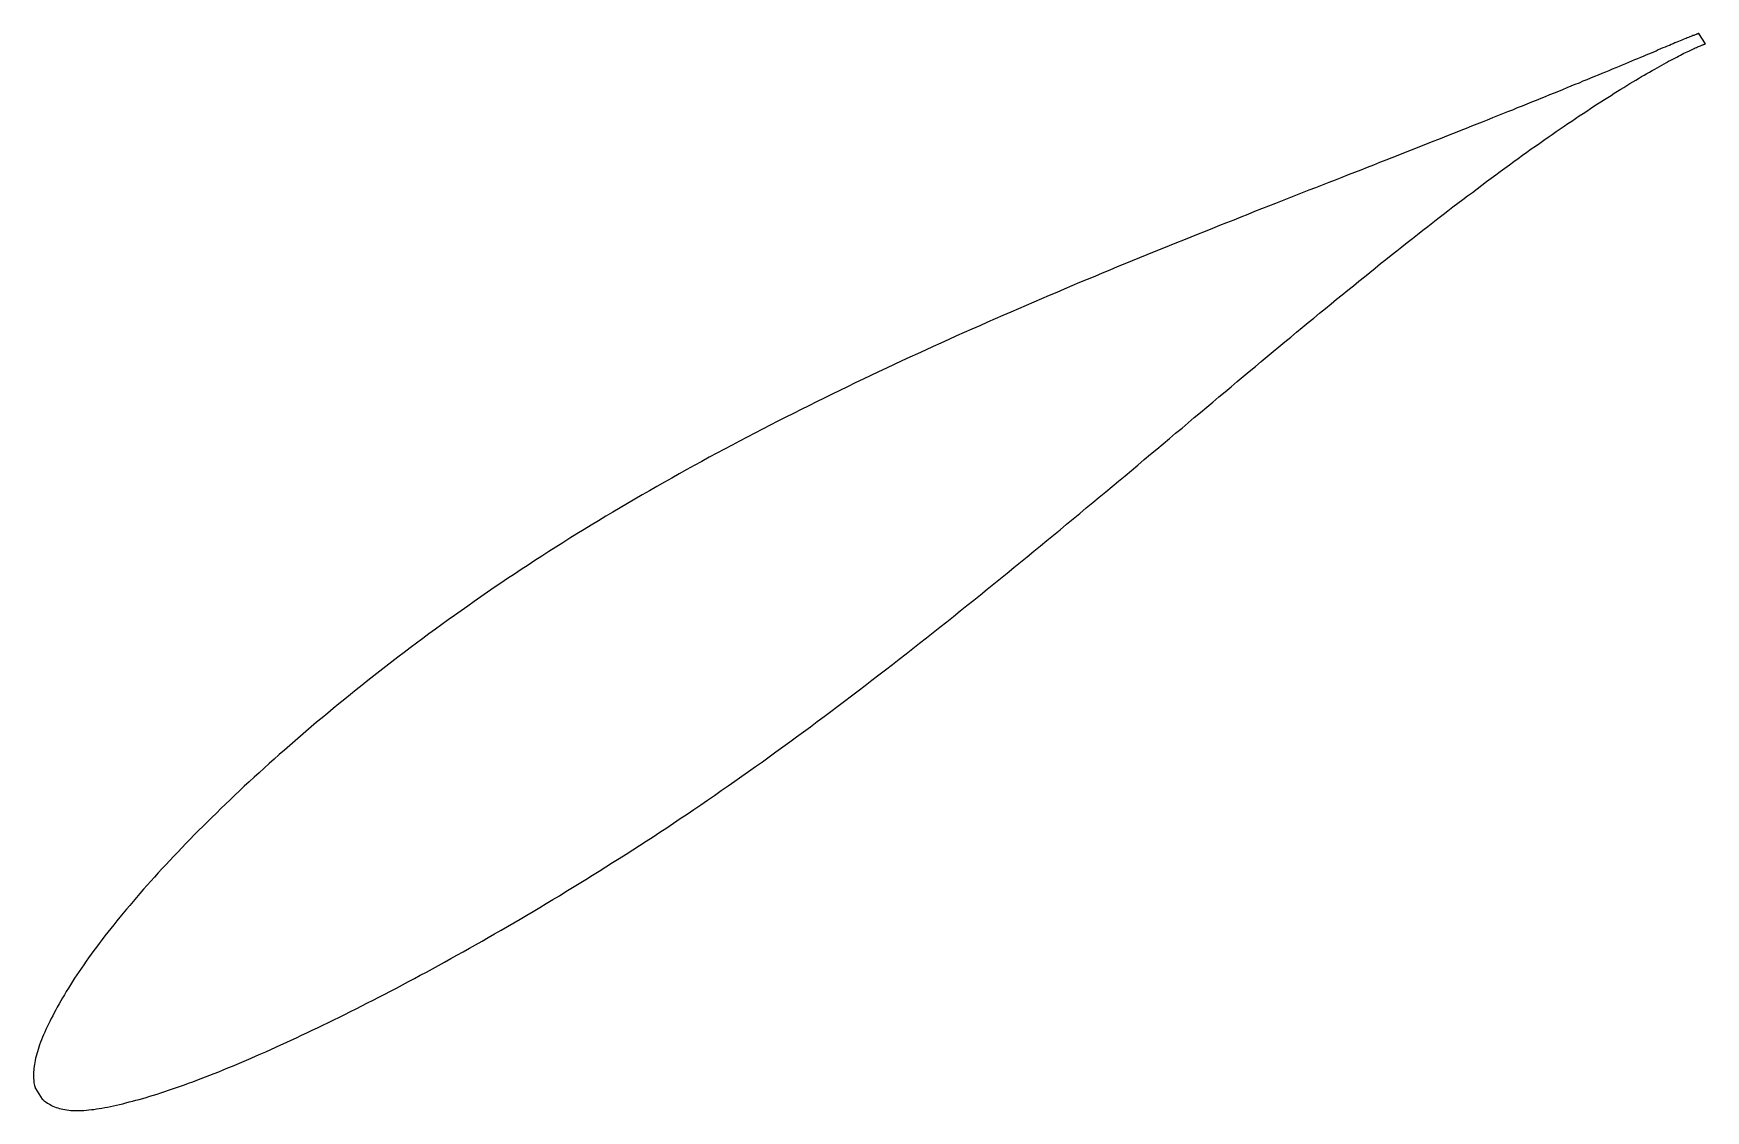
# Model space of a CAD drawing. Header units: metres. Extents: x -38 to 77, y -25 to 49.
import ezdxf

# ---------------------------------------------------------------- set-up
doc = ezdxf.new("R2010")
doc.units = ezdxf.units.M

msp = doc.modelspace()

# ---------------------------------------------------------------- linework, layer by layer
msp.add_lwpolyline([(76.58, 49.25), (76.58, 49.25), (76.57, 49.25), (76.56, 49.24), (76.54, 49.24), (76.52, 49.23), (76.49, 49.22), (76.46, 49.21), (76.42, 49.2), (76.38, 49.18), (76.33, 49.16), (76.28, 49.14), (76.22, 49.12), (76.16, 49.1), (76.1, 49.07), (76.02, 49.04), (75.95, 49.01), (75.87, 48.98), (75.78, 48.95), (75.69, 48.91), (75.6, 48.87), (75.5, 48.83), (75.4, 48.79), (75.29, 48.74), (75.17, 48.7), (75.06, 48.65), (74.93, 48.6), (74.81, 48.54), (74.67, 48.49), (74.54, 48.43), (74.4, 48.37), (74.25, 48.31), (74.1, 48.25), (73.94, 48.18), (73.78, 48.11), (73.62, 48.04), (73.45, 47.97), (73.28, 47.9), (73.1, 47.83), (72.92, 47.75), (72.73, 47.67), (72.54, 47.59), (72.34, 47.51), (72.14, 47.42), (71.93, 47.34), (71.72, 47.25), (71.51, 47.16), (71.29, 47.07), (71.07, 46.97), (70.84, 46.88), (70.6, 46.78), (70.37, 46.68), (70.13, 46.58), (69.88, 46.48), (69.63, 46.38), (69.37, 46.27), (69.11, 46.17), (68.85, 46.06), (68.58, 45.95), (68.31, 45.83), (68.03, 45.72), (67.75, 45.61), (67.47, 45.49), (67.18, 45.37), (66.89, 45.25), (66.59, 45.13), (66.28, 45.01), (65.98, 44.88), (65.67, 44.76), (65.35, 44.63), (65.03, 44.5), (64.71, 44.37), (64.38, 44.24), (64.05, 44.11), (63.72, 43.97), (63.38, 43.84), (63.04, 43.7), (62.69, 43.56), (62.34, 43.42), (61.98, 43.28), (61.62, 43.14), (61.26, 42.99), (60.9, 42.85), (60.53, 42.7), (60.15, 42.55), (59.77, 42.4), (59.39, 42.25), (59.01, 42.1), (58.62, 41.94), (58.23, 41.79), (57.83, 41.63), (57.43, 41.48), (57.03, 41.32), (56.62, 41.16), (56.21, 41), (55.8, 40.83), (55.39, 40.67), (54.97, 40.51), (54.54, 40.34), (54.12, 40.17), (53.69, 40), (53.25, 39.83), (52.82, 39.66), (52.38, 39.49), (51.94, 39.32), (51.49, 39.14), (51.05, 38.97), (50.59, 38.79), (50.14, 38.61), (49.68, 38.44), (49.22, 38.25), (48.76, 38.07), (48.3, 37.89), (47.83, 37.71), (47.36, 37.52), (46.89, 37.33), (46.41, 37.15), (45.93, 36.96), (45.45, 36.77), (44.97, 36.58), (44.49, 36.38), (44, 36.19), (43.51, 36), (43.02, 35.8), (42.52, 35.6), (42.03, 35.4), (41.53, 35.2), (41.03, 35), (40.53, 34.8), (40.03, 34.6), (39.52, 34.39), (39.01, 34.19), (38.5, 33.98), (37.99, 33.77), (37.48, 33.56), (36.97, 33.35), (36.45, 33.14), (35.93, 32.92), (35.42, 32.71), (34.9, 32.49), (34.37, 32.28), (33.85, 32.06), (33.33, 31.84), (32.8, 31.62), (32.28, 31.39), (31.75, 31.17), (31.22, 30.94), (30.69, 30.72), (30.16, 30.49), (29.63, 30.26), (29.1, 30.03), (28.57, 29.8), (28.03, 29.56), (27.5, 29.33), (26.97, 29.09), (26.43, 28.86), (25.9, 28.62), (25.36, 28.38), (24.83, 28.14), (24.29, 27.89), (23.75, 27.65), (23.22, 27.41), (22.68, 27.16), (22.14, 26.91), (21.6, 26.66), (21.07, 26.41), (20.53, 26.16), (19.99, 25.91), (19.46, 25.65), (18.92, 25.4), (18.38, 25.14), (17.85, 24.88), (17.31, 24.62), (16.78, 24.36), (16.24, 24.1), (15.71, 23.83), (15.17, 23.57), (14.64, 23.3), (14.11, 23.03), (13.58, 22.77), (13.04, 22.5), (12.51, 22.22), (11.98, 21.95), (11.46, 21.68), (10.93, 21.4), (10.4, 21.13), (9.88, 20.85), (9.35, 20.57), (8.83, 20.29), (8.31, 20.01), (7.79, 19.72), (7.27, 19.44), (6.75, 19.16), (6.23, 18.87), (5.72, 18.58), (5.21, 18.29), (4.69, 18), (4.18, 17.71), (3.68, 17.42), (3.17, 17.12), (2.66, 16.83), (2.16, 16.53), (1.66, 16.23), (1.16, 15.94), (0.66, 15.64), (0.17, 15.34), (-0.33, 15.03), (-0.82, 14.73), (-1.31, 14.43), (-1.79, 14.12), (-2.28, 13.81), (-2.76, 13.51), (-3.24, 13.2), (-3.72, 12.89), (-4.19, 12.58), (-4.67, 12.27), (-5.14, 11.96), (-5.61, 11.64), (-6.07, 11.33), (-6.54, 11.02), (-7, 10.7), (-7.46, 10.38), (-7.91, 10.07), (-8.36, 9.75), (-8.82, 9.43), (-9.26, 9.11), (-9.71, 8.8), (-10.15, 8.48), (-10.59, 8.16), (-11.03, 7.84), (-11.46, 7.51), (-11.89, 7.19), (-12.32, 6.87), (-12.75, 6.55), (-13.17, 6.23), (-13.59, 5.91), (-14.01, 5.59), (-14.42, 5.26), (-14.83, 4.94), (-15.24, 4.62), (-15.65, 4.3), (-16.05, 3.98), (-16.45, 3.65), (-16.84, 3.33), (-17.24, 3.01), (-17.63, 2.69), (-18.01, 2.37), (-18.4, 2.05), (-18.78, 1.73), (-19.16, 1.41), (-19.53, 1.09), (-19.9, 0.78), (-20.27, 0.46), (-20.64, 0.14), (-21, -0.18), (-21.36, -0.49), (-21.71, -0.81), (-22.06, -1.12), (-22.41, -1.44), (-22.75, -1.75), (-23.1, -2.06), (-23.43, -2.37), (-23.77, -2.68), (-24.1, -2.99), (-24.43, -3.3), (-24.75, -3.61), (-25.07, -3.92), (-25.39, -4.22), (-25.7, -4.53), (-26.01, -4.83), (-26.32, -5.13), (-26.62, -5.44), (-26.92, -5.74), (-27.22, -6.04), (-27.51, -6.33), (-27.8, -6.63), (-28.08, -6.93), (-28.36, -7.22), (-28.64, -7.51), (-28.91, -7.8), (-29.18, -8.09), (-29.45, -8.38), (-29.71, -8.66), (-29.97, -8.95), (-30.22, -9.23), (-30.48, -9.51), (-30.72, -9.79), (-30.97, -10.07), (-31.21, -10.35), (-31.44, -10.62), (-31.67, -10.9), (-31.9, -11.17), (-32.13, -11.44), (-32.35, -11.7), (-32.56, -11.97), (-32.77, -12.23), (-32.98, -12.49), (-33.19, -12.75), (-33.39, -13.01), (-33.58, -13.26), (-33.78, -13.52), (-33.97, -13.77), (-34.15, -14.02), (-34.33, -14.27), (-34.51, -14.51), (-34.68, -14.75), (-34.85, -14.99), (-35.01, -15.23), (-35.17, -15.47), (-35.33, -15.7), (-35.48, -15.93), (-35.63, -16.16), (-35.77, -16.39), (-35.91, -16.61), (-36.05, -16.84), (-36.18, -17.06), (-36.31, -17.27), (-36.43, -17.49), (-36.55, -17.7), (-36.67, -17.91), (-36.78, -18.11), (-36.89, -18.32), (-36.99, -18.52), (-37.1, -18.71), (-37.19, -18.91), (-37.28, -19.1), (-37.37, -19.28), (-37.46, -19.47), (-37.54, -19.65), (-37.62, -19.83), (-37.69, -20), (-37.76, -20.18), (-37.82, -20.34), (-37.89, -20.51), (-37.94, -20.67), (-38, -20.83), (-38.04, -20.99), (-38.09, -21.14), (-38.13, -21.3), (-38.17, -21.44), (-38.2, -21.59), (-38.23, -21.73), (-38.25, -21.87), (-38.27, -22), (-38.29, -22.14), (-38.3, -22.26), (-38.31, -22.39), (-38.32, -22.51), (-38.32, -22.63), (-38.32, -22.74), (-38.31, -22.85), (-38.3, -22.96), (-38.29, -23.06), (-38.28, -23.15), (-38.26, -23.24), (-38.24, -23.32), (-38.22, -23.39), (-38.21, -23.45), (-38.19, -23.5), (-38.18, -23.52), (-37.72, -24.26), (-37.71, -24.26), (-37.7, -24.28), (-37.67, -24.3), (-37.62, -24.33), (-37.57, -24.37), (-37.5, -24.42), (-37.43, -24.48), (-37.35, -24.54), (-37.26, -24.59), (-37.17, -24.64), (-37.07, -24.7), (-36.97, -24.74), (-36.86, -24.79), (-36.75, -24.83), (-36.64, -24.87), (-36.52, -24.9), (-36.4, -24.94), (-36.28, -24.96), (-36.15, -24.99), (-36.02, -25.01), (-35.88, -25.02), (-35.74, -25.04), (-35.6, -25.04), (-35.45, -25.05), (-35.3, -25.05), (-35.15, -25.05), (-34.99, -25.04), (-34.83, -25.04), (-34.66, -25.02), (-34.49, -25.01), (-34.32, -24.99), (-34.14, -24.97), (-33.96, -24.94), (-33.78, -24.91), (-33.59, -24.88), (-33.4, -24.84), (-33.2, -24.81), (-33, -24.77), (-32.8, -24.72), (-32.59, -24.68), (-32.38, -24.63), (-32.16, -24.58), (-31.94, -24.52), (-31.72, -24.46), (-31.49, -24.4), (-31.26, -24.34), (-31.02, -24.28), (-30.78, -24.21), (-30.54, -24.14), (-30.29, -24.06), (-30.04, -23.99), (-29.78, -23.91), (-29.52, -23.83), (-29.26, -23.74), (-29, -23.65), (-28.73, -23.56), (-28.45, -23.47), (-28.18, -23.37), (-27.9, -23.27), (-27.61, -23.17), (-27.33, -23.06), (-27.04, -22.95), (-26.74, -22.84), (-26.45, -22.73), (-26.15, -22.61), (-25.84, -22.49), (-25.53, -22.37), (-25.22, -22.24), (-24.91, -22.11), (-24.59, -21.98), (-24.27, -21.85), (-23.95, -21.71), (-23.62, -21.57), (-23.29, -21.43), (-22.96, -21.28), (-22.62, -21.14), (-22.28, -20.99), (-21.94, -20.83), (-21.59, -20.68), (-21.24, -20.52), (-20.89, -20.36), (-20.54, -20.19), (-20.18, -20.03), (-19.82, -19.86), (-19.46, -19.69), (-19.09, -19.51), (-18.72, -19.34), (-18.35, -19.16), (-17.97, -18.98), (-17.6, -18.79), (-17.21, -18.61), (-16.83, -18.42), (-16.45, -18.22), (-16.06, -18.03), (-15.67, -17.83), (-15.27, -17.63), (-14.88, -17.43), (-14.48, -17.23), (-14.08, -17.02), (-13.68, -16.81), (-13.27, -16.6), (-12.86, -16.38), (-12.45, -16.16), (-12.04, -15.94), (-11.63, -15.72), (-11.21, -15.5), (-10.79, -15.27), (-10.37, -15.04), (-9.95, -14.81), (-9.52, -14.57), (-9.1, -14.34), (-8.67, -14.1), (-8.24, -13.85), (-7.81, -13.61), (-7.37, -13.36), (-6.94, -13.12), (-6.5, -12.86), (-6.06, -12.61), (-5.62, -12.35), (-5.17, -12.1), (-4.73, -11.84), (-4.28, -11.57), (-3.84, -11.31), (-3.39, -11.04), (-2.94, -10.77), (-2.48, -10.5), (-2.03, -10.23), (-1.58, -9.95), (-1.12, -9.67), (-0.66, -9.39), (-0.2, -9.11), (0.25, -8.82), (0.72, -8.54), (1.18, -8.25), (1.64, -7.95), (2.1, -7.66), (2.57, -7.36), (3.03, -7.07), (3.5, -6.76), (3.96, -6.46), (4.43, -6.16), (4.9, -5.85), (5.37, -5.54), (5.84, -5.23), (6.31, -4.91), (6.78, -4.6), (7.25, -4.28), (7.72, -3.96), (8.19, -3.64), (8.66, -3.31), (9.13, -2.98), (9.6, -2.66), (10.08, -2.33), (10.55, -1.99), (11.02, -1.66), (11.5, -1.32), (11.97, -0.99), (12.44, -0.65), (12.91, -0.3), (13.39, 0.04), (13.86, 0.38), (14.33, 0.73), (14.81, 1.08), (15.28, 1.43), (15.75, 1.78), (16.23, 2.13), (16.7, 2.48), (17.17, 2.84), (17.64, 3.2), (18.12, 3.55), (18.59, 3.91), (19.06, 4.27), (19.53, 4.64), (20, 5), (20.47, 5.36), (20.94, 5.73), (21.41, 6.09), (21.88, 6.46), (22.35, 6.83), (22.82, 7.19), (23.29, 7.56), (23.75, 7.93), (24.22, 8.3), (24.69, 8.67), (25.15, 9.04), (25.62, 9.42), (26.08, 9.79), (26.55, 10.16), (27.01, 10.53), (27.47, 10.91), (27.93, 11.28), (28.4, 11.66), (28.86, 12.03), (29.32, 12.4), (29.77, 12.78), (30.23, 13.15), (30.69, 13.53), (31.15, 13.9), (31.6, 14.28), (32.06, 14.65), (32.51, 15.02), (32.96, 15.4), (33.41, 15.77), (33.86, 16.14), (34.31, 16.52), (34.76, 16.89), (35.21, 17.26), (35.66, 17.63), (36.1, 18), (36.54, 18.37), (36.99, 18.74), (37.43, 19.11), (37.87, 19.48), (38.31, 19.85), (38.75, 20.22), (39.18, 20.58), (39.62, 20.95), (40.05, 21.31), (40.48, 21.67), (40.92, 22.03), (41.35, 22.39), (41.77, 22.75), (42.2, 23.11), (42.63, 23.47), (43.05, 23.82), (43.47, 24.18), (43.89, 24.53), (44.31, 24.88), (44.73, 25.23), (45.15, 25.58), (45.56, 25.93), (45.98, 26.27), (46.39, 26.61), (46.8, 26.96), (47.21, 27.3), (47.61, 27.63), (48.02, 27.97), (48.42, 28.3), (48.82, 28.64), (49.22, 28.97), (49.62, 29.3), (50.02, 29.62), (50.41, 29.95), (50.81, 30.27), (51.2, 30.59), (51.58, 30.91), (51.97, 31.22), (52.36, 31.54), (52.74, 31.85), (53.12, 32.16), (53.5, 32.46), (53.88, 32.77), (54.25, 33.07), (54.62, 33.37), (54.99, 33.66), (55.36, 33.96), (55.73, 34.25), (56.09, 34.54), (56.46, 34.82), (56.81, 35.11), (57.17, 35.39), (57.53, 35.67), (57.88, 35.94), (58.23, 36.21), (58.58, 36.48), (58.93, 36.75), (59.27, 37.02), (59.61, 37.28), (59.95, 37.54), (60.29, 37.79), (60.62, 38.04), (60.95, 38.29), (61.28, 38.54), (61.61, 38.79), (61.93, 39.03), (62.25, 39.27), (62.57, 39.5), (62.88, 39.73), (63.2, 39.96), (63.51, 40.19), (63.81, 40.41), (64.12, 40.63), (64.42, 40.85), (64.72, 41.06), (65.01, 41.28), (65.31, 41.48), (65.6, 41.69), (65.88, 41.89), (66.17, 42.09), (66.45, 42.28), (66.73, 42.48), (67, 42.67), (67.28, 42.85), (67.54, 43.03), (67.81, 43.21), (68.07, 43.39), (68.33, 43.56), (68.59, 43.74), (68.84, 43.9), (69.09, 44.07), (69.34, 44.23), (69.58, 44.39), (69.82, 44.54), (70.06, 44.69), (70.29, 44.84), (70.52, 44.98), (70.74, 45.13), (70.97, 45.27), (71.19, 45.4), (71.4, 45.53), (71.61, 45.66), (71.82, 45.79), (72.03, 45.91), (72.23, 46.03), (72.42, 46.15), (72.62, 46.27), (72.81, 46.38), (72.99, 46.49), (73.17, 46.59), (73.35, 46.69), (73.53, 46.79), (73.7, 46.89), (73.86, 46.98), (74.03, 47.07), (74.19, 47.16), (74.34, 47.24), (74.49, 47.33), (74.64, 47.4), (74.78, 47.48), (74.92, 47.55), (75.05, 47.62), (75.18, 47.69), (75.31, 47.76), (75.43, 47.82), (75.55, 47.88), (75.66, 47.93), (75.77, 47.99), (75.88, 48.04), (75.98, 48.08), (76.07, 48.13), (76.16, 48.17), (76.25, 48.21), (76.33, 48.25), (76.41, 48.29), (76.49, 48.32), (76.56, 48.35), (76.62, 48.38), (76.68, 48.4), (76.74, 48.43), (76.79, 48.45), (76.84, 48.46), (76.88, 48.48), (76.91, 48.49), (76.95, 48.51), (76.97, 48.52), (77, 48.52), (77.02, 48.53), (77.03, 48.53), (77.04, 48.53), (77.04, 48.54), (76.58, 49.25)], close=True)

doc.saveas('drawing.dxf')
